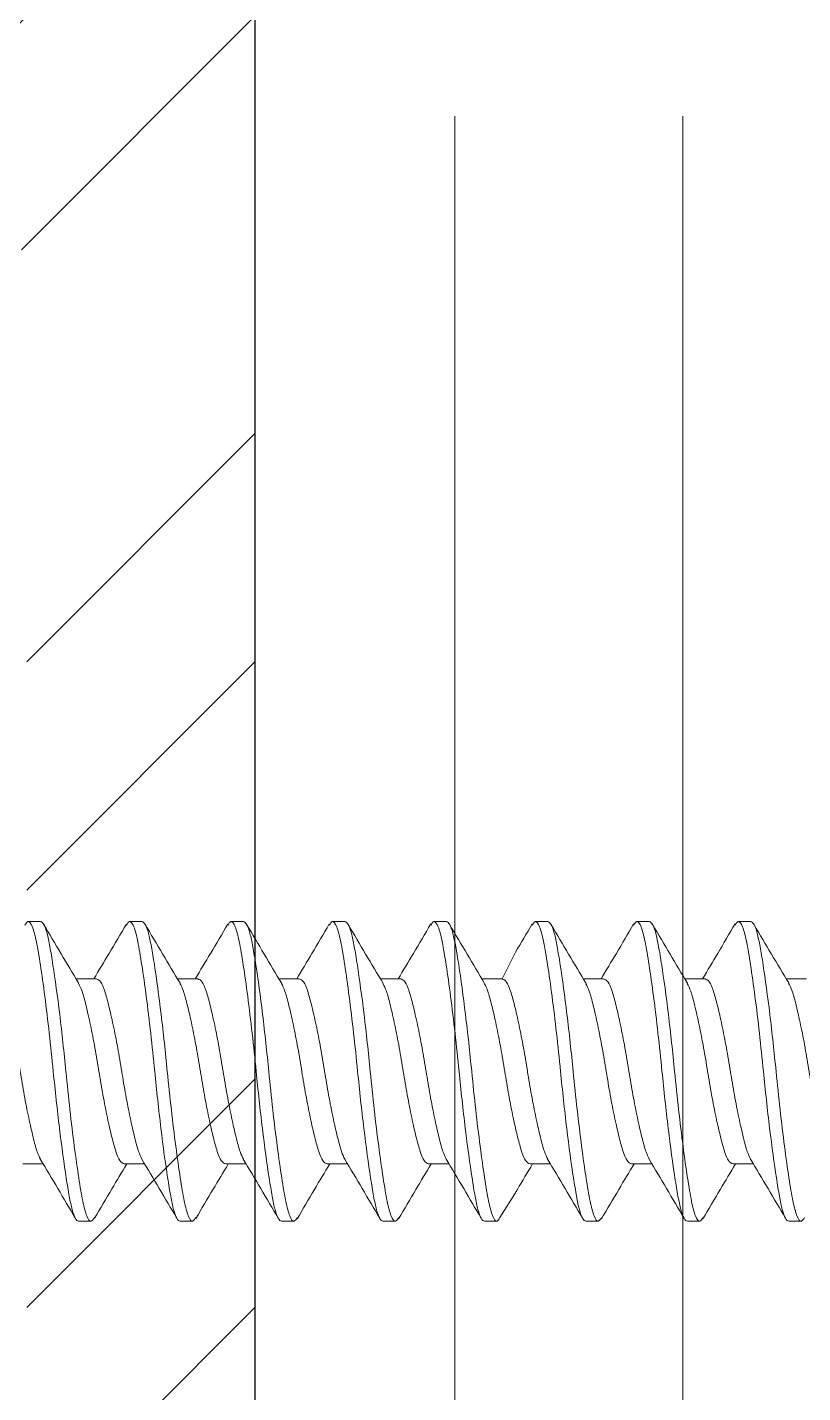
# Model space of a CAD drawing. Header units: inches. Extents: x -154 to 13, y 2 to 55.
# Drawn here: x -119.403 to -118.978, y 31.22 to 31.968 of the extents above; entities that cross this region are included whole.
import ezdxf

# ---------------------------------------------------------------- set-up
doc = ezdxf.new("R2010")
doc.units = ezdxf.units.IN
doc.header["$LTSCALE"] = 2
doc.header["$MEASUREMENT"] = 0
doc.layers.get('0').update_dxf_attribs({"linetype": 'CONTINUOUS'})

msp = doc.modelspace()

# ---------------------------------------------------------------- hatches: boundary and pattern name
h = msp.add_hatch()
h.set_pattern_fill('STEEL', color=8, scale=2, style=0)
h.set_pattern_definition([(45, (-189.00682, 21.6421), (-0.1767767, 0.1767767), []), (45, (-189.00682, 21.7671), (-0.1767767, 0.1767767), [])])
h.paths.add_polyline_path([(-120.65094, 31.81927, -0.414214), (-120.52594, 31.94427), (-119.52794, 31.94427, -0.414214), (-119.40294, 31.81927), (-119.40294, 31.29781), (-119.27794, 31.29781), (-119.27794, 32.06927), (-120.77594, 32.06927), (-120.77594, 26.58108), (-119.27794, 26.58108), (-119.27794, 31.29781), (-119.40294, 31.29781), (-119.40294, 26.83108, -0.414214), (-119.52794, 26.70608), (-120.52594, 26.70608, -0.414214), (-120.65094, 26.83108)])

# ---------------------------------------------------------------- linework, layer by layer
at = {"color": 7}
for q in [(-119.27794, 26.58108), (-119.27794, 26.58108), (-119.27794, 26.58108), (-119.27794, 26.58027)]:
    msp.add_line((-119.27794, 32.06932), q, dxfattribs=at)
at = {"color": 7, "linetype": 'Continuous', "lineweight": 15}
for p, q in [((-119.16856, 31.91927), (-119.16856, 26.83108)), ((-119.04356, 31.91927), (-119.04356, 26.95608))]:
    msp.add_line(p, q, dxfattribs=at)
at = {"color": 7, "lineweight": 0}
for p, q in [((-119.13521, 31.46151), (-119.14257, 31.44688)), ((-119.13532, 31.32974), (-119.14375, 31.31613))]:
    msp.add_line(p, q, dxfattribs=at)
for points, knots in [([(-119.40392, 31.47627), (-119.40337, 31.47715), (-119.40201, 31.47933), (-119.39981, 31.47619), (-119.39764, 31.46807), (-119.39546, 31.45496), (-119.39301, 31.43772), (-119.39056, 31.41758), (-119.38909, 31.40326), (-119.38838, 31.39623)], [0, 0, 0, 0, 0.103149, 0.255276, 0.402099, 0.548922, 0.70105, 0.853177, 1, 1, 1, 1]), ([(-119.39537, 31.47823), (-119.39413, 31.47823), (-119.39289, 31.47595), (-119.39124, 31.46983), (-119.39075, 31.46741), (-119.3897, 31.46164), (-119.38913, 31.45828), (-119.38737, 31.44688), (-119.38609, 31.43751), (-119.38365, 31.41728), (-119.38248, 31.40648), (-119.38148, 31.39623)], [0, 0, 0, 0, 0.25, 0.25, 0.375, 0.375, 0.5, 0.5, 0.75, 0.75, 1, 1, 1, 1]), ([(-119.37456, 31.44467), (-119.37776, 31.45), (-119.38419, 31.46073), (-119.39053, 31.4715), (-119.39371, 31.47691)], [0, 0, 0, 0, 0.497311, 1, 1, 1, 1]), ([(-119.34835, 31.47693), (-119.35151, 31.47156), (-119.35742, 31.46151), (-119.3634, 31.45154), (-119.36618, 31.44688)], [0, 0, 0, 0, 0.533595, 1, 1, 1, 1]), ([(-119.34836, 31.47628), (-119.34781, 31.47716), (-119.34645, 31.47933), (-119.34425, 31.47619), (-119.34208, 31.46807), (-119.3399, 31.45496), (-119.33745, 31.43772), (-119.335, 31.41758), (-119.33353, 31.40326), (-119.33282, 31.39623)], [0, 0, 0, 0, 0.1029428, 0.2551052, 0.4019619, 0.5488186, 0.700981, 0.8531433, 1, 1, 1, 1]), ([(-119.33981, 31.47823), (-119.33857, 31.47823), (-119.33733, 31.47595), (-119.33568, 31.46983), (-119.33519, 31.46741), (-119.33414, 31.46164), (-119.33357, 31.45828), (-119.33181, 31.44688), (-119.33053, 31.43751), (-119.32809, 31.41728), (-119.32692, 31.40648), (-119.32592, 31.39623)], [0, 0, 0, 0, 0.25, 0.25, 0.375, 0.375, 0.5, 0.5, 0.75, 0.75, 1, 1, 1, 1]), ([(-119.31898, 31.44464), (-119.32217, 31.44995), (-119.32858, 31.46064), (-119.3349, 31.47139), (-119.33808, 31.4768)], [0, 0, 0, 0, 0.497565, 1, 1, 1, 1]), ([(-119.29279, 31.47693), (-119.29595, 31.47157), (-119.30186, 31.46152), (-119.30784, 31.45154), (-119.31062, 31.44688)], [0, 0, 0, 0, 0.533594, 1, 1, 1, 1]), ([(-119.29279, 31.47628), (-119.29225, 31.47716), (-119.29089, 31.47933), (-119.28869, 31.47619), (-119.28652, 31.46807), (-119.28434, 31.45496), (-119.28189, 31.43772), (-119.27944, 31.41758), (-119.27797, 31.40326), (-119.27726, 31.39623)], [0, 0, 0, 0, 0.1027427, 0.254939, 0.4018285, 0.548718, 0.7009142, 0.8531105, 1, 1, 1, 1]), ([(-119.28425, 31.47823), (-119.28301, 31.47823), (-119.28177, 31.47595), (-119.28012, 31.46983), (-119.27963, 31.46741), (-119.27858, 31.46164), (-119.27801, 31.45828), (-119.27625, 31.44688), (-119.27497, 31.43751), (-119.27253, 31.41728), (-119.27136, 31.40648), (-119.27036, 31.39623)], [0, 0, 0, 0, 0.25, 0.25, 0.375, 0.375, 0.5, 0.5, 0.75, 0.75, 1, 1, 1, 1]), ([(-119.26329, 31.44441), (-119.2665, 31.44976), (-119.27295, 31.46051), (-119.2793, 31.47131), (-119.28249, 31.47675)], [0, 0, 0, 0, 0.497055, 1, 1, 1, 1]), ([(-119.23723, 31.47694), (-119.24038, 31.47157), (-119.2463, 31.46152), (-119.25228, 31.45154), (-119.25506, 31.44688)], [0, 0, 0, 0, 0.5335969, 1, 1, 1, 1]), ([(-119.23723, 31.47628), (-119.23668, 31.47716), (-119.23533, 31.47933), (-119.23313, 31.47619), (-119.23096, 31.46807), (-119.22878, 31.45496), (-119.22633, 31.43772), (-119.22388, 31.41758), (-119.22241, 31.40326), (-119.2217, 31.39623)], [0, 0, 0, 0, 0.102549, 0.254778, 0.401699, 0.54862, 0.70085, 0.853079, 1, 1, 1, 1]), ([(-119.22869, 31.47823), (-119.22745, 31.47823), (-119.22621, 31.47595), (-119.22456, 31.46983), (-119.22407, 31.46741), (-119.22302, 31.46164), (-119.22245, 31.45828), (-119.22069, 31.44688), (-119.21941, 31.43751), (-119.21697, 31.41728), (-119.2158, 31.40648), (-119.2148, 31.39623)], [0, 0, 0, 0, 0.25, 0.25, 0.375, 0.375, 0.5, 0.5, 0.75, 0.75, 1, 1, 1, 1]), ([(-119.2077, 31.44436), (-119.21091, 31.44971), (-119.21737, 31.46047), (-119.22372, 31.47128), (-119.22692, 31.47672)], [0, 0, 0, 0, 0.496962, 1, 1, 1, 1]), ([(-119.18166, 31.47694), (-119.18482, 31.47158), (-119.19074, 31.46152), (-119.19672, 31.45154), (-119.1995, 31.44688)], [0, 0, 0, 0, 0.533603, 1, 1, 1, 1]), ([(-119.18166, 31.47629), (-119.18112, 31.47716), (-119.17977, 31.47933), (-119.17757, 31.47618), (-119.1754, 31.46807), (-119.17322, 31.45496), (-119.17077, 31.43772), (-119.16832, 31.41758), (-119.16685, 31.40326), (-119.16614, 31.39623)], [0, 0, 0, 0, 0.102361, 0.254622, 0.401574, 0.548526, 0.700787, 0.853048, 1, 1, 1, 1]), ([(-119.17313, 31.47823), (-119.17189, 31.47823), (-119.17065, 31.47595), (-119.169, 31.46983), (-119.16851, 31.46741), (-119.16746, 31.46164), (-119.16689, 31.45828), (-119.16513, 31.44688), (-119.16385, 31.43751), (-119.16141, 31.41728), (-119.16024, 31.40648), (-119.15924, 31.39623)], [0, 0, 0, 0, 0.25, 0.25, 0.375, 0.375, 0.5, 0.5, 0.75, 0.75, 1, 1, 1, 1]), ([(-119.1261, 31.47629), (-119.12556, 31.47716), (-119.12421, 31.47933), (-119.12201, 31.47618), (-119.11984, 31.46807), (-119.11766, 31.45496), (-119.11521, 31.43772), (-119.11276, 31.41758), (-119.11129, 31.40326), (-119.11058, 31.39623)], [0, 0, 0, 0, 0.102179, 0.254471, 0.401453, 0.548434, 0.700726, 0.853018, 1, 1, 1, 1]), ([(-119.11757, 31.47823), (-119.11633, 31.47823), (-119.11509, 31.47595), (-119.11344, 31.46983), (-119.11295, 31.46741), (-119.1119, 31.46164), (-119.11133, 31.45828), (-119.10957, 31.44688), (-119.10829, 31.43751), (-119.10585, 31.41728), (-119.10468, 31.40648), (-119.10368, 31.39623)], [0, 0, 0, 0, 0.25, 0.25, 0.375, 0.375, 0.5, 0.5, 0.75, 0.75, 1, 1, 1, 1]), ([(-119.07054, 31.47695), (-119.07369, 31.47159), (-119.07961, 31.46153), (-119.08559, 31.45154), (-119.08838, 31.44688)], [0, 0, 0, 0, 0.533628, 1, 1, 1, 1]), ([(-119.07054, 31.4763), (-119.07, 31.47716), (-119.06864, 31.47933), (-119.06645, 31.47618), (-119.06428, 31.46807), (-119.0621, 31.45496), (-119.05965, 31.43772), (-119.0572, 31.41758), (-119.05573, 31.40326), (-119.05502, 31.39623)], [0, 0, 0, 0, 0.102003, 0.254325, 0.401335, 0.548346, 0.700668, 0.852989, 1, 1, 1, 1]), ([(-119.06201, 31.47823), (-119.06077, 31.47823), (-119.05953, 31.47595), (-119.05788, 31.46983), (-119.05739, 31.46741), (-119.05634, 31.46164), (-119.05577, 31.45828), (-119.05401, 31.44688), (-119.05273, 31.43751), (-119.05029, 31.41728), (-119.04912, 31.40648), (-119.04812, 31.39623)], [0, 0, 0, 0, 0.25, 0.25, 0.375, 0.375, 0.5, 0.5, 0.75, 0.75, 1, 1, 1, 1]), ([(-119.01497, 31.47696), (-119.01813, 31.47159), (-119.02405, 31.46153), (-119.03003, 31.45154), (-119.03282, 31.44688)], [0, 0, 0, 0, 0.5336468, 1, 1, 1, 1]), ([(-119.01498, 31.4763), (-119.01443, 31.47717), (-119.01308, 31.47933), (-119.01089, 31.47618), (-119.00872, 31.46807), (-119.00654, 31.45496), (-119.00409, 31.43772), (-119.00164, 31.41758), (-119.00017, 31.40326), (-118.99946, 31.39623)], [0, 0, 0, 0, 0.101834, 0.254184, 0.401222, 0.548261, 0.700611, 0.852962, 1, 1, 1, 1]), ([(-119.00645, 31.47823), (-119.00521, 31.47823), (-119.00397, 31.47595), (-119.00232, 31.46983), (-119.00183, 31.46741), (-119.00078, 31.46164), (-119.00021, 31.45828), (-118.99845, 31.44688), (-118.99717, 31.43751), (-118.99473, 31.41728), (-118.99356, 31.40648), (-118.99256, 31.39623)], [0, 0, 0, 0, 0.25, 0.25, 0.375, 0.375, 0.5, 0.5, 0.75, 0.75, 1, 1, 1, 1]), ([(-119.15214, 31.44436), (-119.15533, 31.44967), (-119.16175, 31.46036), (-119.16808, 31.47114), (-119.17126, 31.47655)], [0, 0, 0, 0, 0.497422, 1, 1, 1, 1]), ([(-119.0966, 31.4444), (-119.09979, 31.4497), (-119.10619, 31.46036), (-119.11251, 31.47111), (-119.11568, 31.47652)], [0, 0, 0, 0, 0.497643, 1, 1, 1, 1]), ([(-119.0411, 31.4445), (-119.04427, 31.44979), (-119.05065, 31.46041), (-119.05696, 31.47113), (-119.06012, 31.47652)], [0, 0, 0, 0, 0.497886, 1, 1, 1, 1]), ([(-118.98562, 31.44464), (-118.98879, 31.44991), (-118.99514, 31.4605), (-119.00143, 31.4712), (-119.00459, 31.47657)], [0, 0, 0, 0, 0.4981185, 1, 1, 1, 1]), ([(-119.39539, 31.34821), (-119.396, 31.34944), (-119.39735, 31.35214), (-119.39939, 31.36002), (-119.40185, 31.37059), (-119.40429, 31.38304), (-119.40648, 31.39623), (-119.40866, 31.40943), (-119.41111, 31.42186), (-119.41355, 31.43252), (-119.41574, 31.44054), (-119.41792, 31.44586), (-119.41954, 31.44654), (-119.42037, 31.44688)], [0, 0, 0, 0, 0.075489, 0.16624, 0.260391, 0.354542, 0.445293, 0.536044, 0.630196, 0.724347, 0.815098, 0.905849, 1, 1, 1, 1]), ([(-119.33983, 31.34821), (-119.34044, 31.34944), (-119.34179, 31.35214), (-119.34383, 31.36002), (-119.34629, 31.37059), (-119.34873, 31.38304), (-119.35092, 31.39623), (-119.3531, 31.40943), (-119.35555, 31.42186), (-119.358, 31.43252), (-119.36018, 31.44054), (-119.36236, 31.44586), (-119.36398, 31.44654), (-119.36481, 31.44688)], [0, 0, 0, 0, 0.0754183, 0.1661762, 0.2603346, 0.3544931, 0.4452509, 0.5360089, 0.6301674, 0.7243257, 0.8150837, 0.9058415, 1, 1, 1, 1]), ([(-119.28428, 31.34822), (-119.28489, 31.34944), (-119.28623, 31.35214), (-119.28827, 31.36002), (-119.29073, 31.37059), (-119.29317, 31.38304), (-119.29536, 31.39623), (-119.29754, 31.40943), (-119.29999, 31.42186), (-119.30244, 31.43252), (-119.30462, 31.44054), (-119.3068, 31.44586), (-119.30842, 31.44654), (-119.30925, 31.44688)], [0, 0, 0, 0, 0.075353, 0.166117, 0.260282, 0.354447, 0.445212, 0.535976, 0.630141, 0.724306, 0.81507, 0.905835, 1, 1, 1, 1]), ([(-119.22872, 31.34822), (-119.22933, 31.34944), (-119.23067, 31.35214), (-119.23271, 31.36002), (-119.23517, 31.37059), (-119.23761, 31.38304), (-119.2398, 31.39623), (-119.24198, 31.40943), (-119.24443, 31.42186), (-119.24688, 31.43252), (-119.24906, 31.44054), (-119.25124, 31.44586), (-119.25286, 31.44654), (-119.25369, 31.44688)], [0, 0, 0, 0, 0.075292, 0.166062, 0.260234, 0.354405, 0.445175, 0.535946, 0.630117, 0.724288, 0.815058, 0.905829, 1, 1, 1, 1]), ([(-119.17316, 31.34823), (-119.17377, 31.34945), (-119.17511, 31.35214), (-119.17715, 31.36002), (-119.17961, 31.37059), (-119.18205, 31.38304), (-119.18424, 31.39623), (-119.18642, 31.40943), (-119.18887, 31.42186), (-119.19132, 31.43252), (-119.1935, 31.44054), (-119.19568, 31.44586), (-119.1973, 31.44654), (-119.19813, 31.44688)], [0, 0, 0, 0, 0.0752367, 0.1660125, 0.2601894, 0.3543663, 0.445142, 0.5359178, 0.6300947, 0.7242717, 0.8150473, 0.9058231, 1, 1, 1, 1]), ([(-119.1176, 31.34823), (-119.11821, 31.34945), (-119.11955, 31.35214), (-119.12159, 31.36002), (-119.12405, 31.37059), (-119.12649, 31.38304), (-119.12868, 31.39623), (-119.13086, 31.40943), (-119.13331, 31.42186), (-119.13576, 31.43252), (-119.13794, 31.44054), (-119.14012, 31.44586), (-119.14174, 31.44654), (-119.14257, 31.44688)], [0, 0, 0, 0, 0.075186, 0.165967, 0.260149, 0.354331, 0.445112, 0.535893, 0.630075, 0.724257, 0.815037, 0.905818, 1, 1, 1, 1]), ([(-119.06204, 31.34823), (-119.06265, 31.34945), (-119.06399, 31.35215), (-119.06603, 31.36002), (-119.06849, 31.37059), (-119.07093, 31.38304), (-119.07312, 31.39623), (-119.0753, 31.40943), (-119.07775, 31.42186), (-119.08019, 31.43252), (-119.08238, 31.44054), (-119.08456, 31.44586), (-119.08618, 31.44654), (-119.08701, 31.44688)], [0, 0, 0, 0, 0.075141, 0.165926, 0.260113, 0.3543, 0.445085, 0.53587, 0.630057, 0.724243, 0.815028, 0.905813, 1, 1, 1, 1]), ([(-119.00648, 31.34823), (-119.00709, 31.34945), (-119.00843, 31.35215), (-119.01047, 31.36002), (-119.01293, 31.37059), (-119.01537, 31.38304), (-119.01756, 31.39623), (-119.01974, 31.40943), (-119.02219, 31.42186), (-119.02463, 31.43252), (-119.02682, 31.44054), (-119.029, 31.44586), (-119.03062, 31.44654), (-119.03145, 31.44688)], [0, 0, 0, 0, 0.075101, 0.16589, 0.260081, 0.354272, 0.445061, 0.53585, 0.630041, 0.724231, 0.81502, 0.905809, 1, 1, 1, 1]), ([(-119.37461, 31.4446), (-119.37395, 31.44328), (-119.37255, 31.44049), (-119.37046, 31.43245), (-119.36801, 31.42187), (-119.36556, 31.40943), (-119.36338, 31.39623), (-119.3612, 31.38303), (-119.35875, 31.37061), (-119.3563, 31.35995), (-119.35412, 31.35192), (-119.35194, 31.34661), (-119.35031, 31.34593), (-119.34949, 31.34558)], [0, 0, 0, 0, 0.081247, 0.171433, 0.264997, 0.358562, 0.448748, 0.538934, 0.632499, 0.726064, 0.816249, 0.906435, 1, 1, 1, 1]), ([(-119.31903, 31.44456), (-119.31838, 31.44325), (-119.31699, 31.44047), (-119.3149, 31.43245), (-119.31245, 31.42187), (-119.31, 31.40943), (-119.30782, 31.39623), (-119.30564, 31.38303), (-119.30319, 31.37061), (-119.30074, 31.35995), (-119.29856, 31.35192), (-119.29638, 31.34661), (-119.29475, 31.34593), (-119.29393, 31.34558)], [0, 0, 0, 0, 0.080541, 0.170796, 0.264433, 0.358069, 0.448325, 0.53858, 0.632216, 0.725853, 0.816108, 0.906363, 1, 1, 1, 1]), ([(-119.26336, 31.44431), (-119.26274, 31.44307), (-119.26139, 31.44035), (-119.25934, 31.43245), (-119.25689, 31.42187), (-119.25444, 31.40943), (-119.25226, 31.39623), (-119.25008, 31.38303), (-119.24763, 31.37061), (-119.24518, 31.35995), (-119.243, 31.35192), (-119.24081, 31.34661), (-119.23919, 31.34593), (-119.23837, 31.34558)], [0, 0, 0, 0, 0.076359, 0.167025, 0.261087, 0.35515, 0.445816, 0.536481, 0.630544, 0.724606, 0.815272, 0.905937, 1, 1, 1, 1]), ([(-119.20777, 31.44424), (-119.20717, 31.44302), (-119.20582, 31.44032), (-119.20378, 31.43245), (-119.20133, 31.42187), (-119.19888, 31.40943), (-119.1967, 31.39623), (-119.19451, 31.38303), (-119.19207, 31.37061), (-119.18962, 31.35995), (-119.18744, 31.35192), (-119.18525, 31.34661), (-119.18363, 31.34593), (-119.18281, 31.34558)], [0, 0, 0, 0, 0.07525, 0.166025, 0.2602, 0.354376, 0.44515, 0.535925, 0.6301, 0.724276, 0.81505, 0.905824, 1, 1, 1, 1]), ([(-119.15219, 31.44419), (-119.15159, 31.44298), (-119.15026, 31.4403), (-119.14822, 31.43245), (-119.14577, 31.42187), (-119.14332, 31.40943), (-119.14114, 31.39623), (-119.13895, 31.38303), (-119.13731, 31.37467), (-119.13645, 31.37067), (-119.13529, 31.36538)], [0, 0, 0, 0, 0.0744404, 0.1652943, 0.2595523, 0.3538103, 0.4446642, 0.5355182, 0.6297762, 0.6327143, 0.6327143, 0.6327143, 0.6327143]), ([(-119.09666, 31.44425), (-119.09605, 31.44302), (-119.0947, 31.44033), (-119.09266, 31.43245), (-119.09021, 31.42187), (-119.08776, 31.40943), (-119.08558, 31.39623), (-119.0834, 31.38303), (-119.08095, 31.37061), (-119.0785, 31.35995), (-119.07632, 31.35192), (-119.07414, 31.34661), (-119.07251, 31.34593), (-119.07169, 31.34558)], [0, 0, 0, 0, 0.075361, 0.166124, 0.260288, 0.354453, 0.445216, 0.53598, 0.630144, 0.724309, 0.815072, 0.905836, 1, 1, 1, 1]), ([(-119.04115, 31.44437), (-119.04052, 31.44311), (-119.03916, 31.44038), (-119.0371, 31.43245), (-119.03465, 31.42187), (-119.0322, 31.40943), (-119.03002, 31.39623), (-119.02784, 31.38303), (-119.02539, 31.37061), (-119.02294, 31.35995), (-119.02076, 31.35192), (-119.01858, 31.34661), (-119.01695, 31.34593), (-119.01613, 31.34558)], [0, 0, 0, 0, 0.077374, 0.16794, 0.261899, 0.355858, 0.446424, 0.53699, 0.630949, 0.724909, 0.815475, 0.906041, 1, 1, 1, 1]), ([(-118.98567, 31.44455), (-118.98501, 31.44324), (-118.98363, 31.44047), (-118.98154, 31.43245), (-118.97909, 31.42187), (-118.97664, 31.40943), (-118.97446, 31.39623), (-118.97228, 31.38303), (-118.96983, 31.37061), (-118.96738, 31.35995), (-118.9652, 31.35192), (-118.96302, 31.34661), (-118.96139, 31.34593), (-118.96057, 31.34558)], [0, 0, 0, 0, 0.080348, 0.170622, 0.264279, 0.357935, 0.448209, 0.538483, 0.632139, 0.725796, 0.81607, 0.906344, 1, 1, 1, 1]), ([(-119.38838, 31.39623), (-119.38737, 31.38598), (-119.38621, 31.37519), (-119.38376, 31.35495), (-119.38248, 31.34558), (-119.38072, 31.33419), (-119.38016, 31.33082), (-119.3791, 31.32506), (-119.37861, 31.32264), (-119.37696, 31.31652), (-119.37573, 31.31423), (-119.37449, 31.31423)], [0, 0, 0, 0, 0.25, 0.25, 0.5, 0.5, 0.625, 0.625, 0.75, 0.75, 1, 1, 1, 1]), ([(-119.38148, 31.39623), (-119.38076, 31.3892), (-119.3793, 31.37488), (-119.37685, 31.35474), (-119.3744, 31.33751), (-119.37222, 31.3244), (-119.37004, 31.31626), (-119.36779, 31.31311), (-119.36638, 31.3154), (-119.36578, 31.31638)], [0, 0, 0, 0, 0.145401, 0.296056, 0.44671, 0.592112, 0.737513, 0.888167, 1, 1, 1, 1]), ([(-119.33282, 31.39623), (-119.33181, 31.38598), (-119.33065, 31.37519), (-119.3282, 31.35495), (-119.32692, 31.34558), (-119.32516, 31.33419), (-119.3246, 31.33082), (-119.32354, 31.32506), (-119.32305, 31.32264), (-119.3214, 31.31652), (-119.32017, 31.31423), (-119.31893, 31.31423)], [0, 0, 0, 0, 0.25, 0.25, 0.5, 0.5, 0.625, 0.625, 0.75, 0.75, 1, 1, 1, 1]), ([(-119.32592, 31.39623), (-119.3252, 31.3892), (-119.32374, 31.37488), (-119.32129, 31.35474), (-119.31884, 31.33751), (-119.31666, 31.3244), (-119.31448, 31.31627), (-119.31225, 31.31312), (-119.31087, 31.31536), (-119.3103, 31.31629)], [0, 0, 0, 0, 0.146111, 0.297501, 0.448891, 0.595002, 0.741113, 0.892503, 1, 1, 1, 1]), ([(-119.27726, 31.39623), (-119.27625, 31.38598), (-119.27509, 31.37519), (-119.27264, 31.35495), (-119.27136, 31.34558), (-119.2696, 31.33419), (-119.26904, 31.33082), (-119.26798, 31.32506), (-119.26749, 31.32264), (-119.26584, 31.31652), (-119.26461, 31.31423), (-119.26337, 31.31423)], [0, 0, 0, 0, 0.25, 0.25, 0.5, 0.5, 0.625, 0.625, 0.75, 0.75, 1, 1, 1, 1]), ([(-119.27036, 31.39623), (-119.26964, 31.3892), (-119.26818, 31.37488), (-119.26573, 31.35474), (-119.26328, 31.33751), (-119.2611, 31.3244), (-119.25892, 31.31628), (-119.25672, 31.31313), (-119.25536, 31.31532), (-119.25481, 31.3162)], [0, 0, 0, 0, 0.146766, 0.298834, 0.450902, 0.597668, 0.744433, 0.896501, 1, 1, 1, 1]), ([(-119.2217, 31.39623), (-119.22069, 31.38598), (-119.21953, 31.37519), (-119.21708, 31.35495), (-119.2158, 31.34558), (-119.21404, 31.33419), (-119.21348, 31.33082), (-119.21242, 31.32506), (-119.21193, 31.32264), (-119.21028, 31.31652), (-119.20905, 31.31423), (-119.20781, 31.31423)], [0, 0, 0, 0, 0.25, 0.25, 0.5, 0.5, 0.625, 0.625, 0.75, 0.75, 1, 1, 1, 1]), ([(-119.2148, 31.39623), (-119.21408, 31.3892), (-119.21262, 31.37488), (-119.21017, 31.35474), (-119.20772, 31.33751), (-119.20554, 31.3244), (-119.20336, 31.31628), (-119.20117, 31.31314), (-119.19983, 31.31529), (-119.19929, 31.31615)], [0, 0, 0, 0, 0.147157, 0.29963, 0.452103, 0.59926, 0.746417, 0.89889, 1, 1, 1, 1]), ([(-119.16614, 31.39623), (-119.16513, 31.38598), (-119.16397, 31.37519), (-119.16152, 31.35495), (-119.16024, 31.34558), (-119.15848, 31.33419), (-119.15792, 31.33082), (-119.15686, 31.32506), (-119.15637, 31.32264), (-119.15472, 31.31652), (-119.15349, 31.31423), (-119.15225, 31.31423)], [0, 0, 0, 0, 0.25, 0.25, 0.5, 0.5, 0.625, 0.625, 0.75, 0.75, 1, 1, 1, 1]), ([(-119.15924, 31.39623), (-119.15852, 31.3892), (-119.15706, 31.37488), (-119.15461, 31.35474), (-119.15216, 31.33751), (-119.14998, 31.32439), (-119.1478, 31.31629), (-119.14562, 31.31314), (-119.14428, 31.31528), (-119.14375, 31.31613)], [0, 0, 0, 0, 0.147343, 0.300009, 0.452675, 0.600018, 0.747361, 0.900027, 1, 1, 1, 1]), ([(-119.11058, 31.39623), (-119.10957, 31.38598), (-119.10841, 31.37519), (-119.10596, 31.35495), (-119.10468, 31.34558), (-119.10292, 31.33419), (-119.10236, 31.33082), (-119.1013, 31.32506), (-119.10081, 31.32264), (-119.09916, 31.31652), (-119.09793, 31.31423), (-119.09669, 31.31423)], [0, 0, 0, 0, 0.25, 0.25, 0.5, 0.5, 0.625, 0.625, 0.75, 0.75, 1, 1, 1, 1]), ([(-119.10368, 31.39623), (-119.10296, 31.3892), (-119.1015, 31.37488), (-119.09905, 31.35474), (-119.0966, 31.33751), (-119.09442, 31.32439), (-119.09224, 31.31628), (-119.09006, 31.31314), (-119.08872, 31.31528), (-119.08819, 31.31613)], [0, 0, 0, 0, 0.147317, 0.299956, 0.452595, 0.599911, 0.747228, 0.899867, 1, 1, 1, 1]), ([(-119.05502, 31.39623), (-119.05401, 31.38598), (-119.05285, 31.37519), (-119.0504, 31.35495), (-119.04912, 31.34558), (-119.04736, 31.33419), (-119.0468, 31.33082), (-119.04574, 31.32506), (-119.04525, 31.32264), (-119.0436, 31.31652), (-119.04237, 31.31423), (-119.04113, 31.31423)], [0, 0, 0, 0, 0.25, 0.25, 0.5, 0.5, 0.625, 0.625, 0.75, 0.75, 1, 1, 1, 1]), ([(-119.04812, 31.39623), (-119.0474, 31.3892), (-119.04594, 31.37488), (-119.04349, 31.35474), (-119.04104, 31.33751), (-119.03886, 31.3244), (-119.03668, 31.31628), (-119.03449, 31.31314), (-119.03314, 31.3153), (-119.0326, 31.31616)], [0, 0, 0, 0, 0.1470892, 0.2994923, 0.4518955, 0.5989846, 0.7460738, 0.8984769, 1, 1, 1, 1]), ([(-118.99946, 31.39623), (-118.99845, 31.38598), (-118.99729, 31.37519), (-118.99484, 31.35495), (-118.99356, 31.34558), (-118.9918, 31.33419), (-118.99124, 31.33082), (-118.99018, 31.32506), (-118.98969, 31.32264), (-118.98804, 31.31652), (-118.98681, 31.31423), (-118.98557, 31.31423)], [0, 0, 0, 0, 0.25, 0.25, 0.5, 0.5, 0.625, 0.625, 0.75, 0.75, 1, 1, 1, 1]), ([(-118.99256, 31.39623), (-118.99184, 31.3892), (-118.99038, 31.37488), (-118.98793, 31.35474), (-118.98548, 31.33751), (-118.98329, 31.3244), (-118.98112, 31.31628), (-118.97892, 31.31313), (-118.97755, 31.31532), (-118.977, 31.31621)], [0, 0, 0, 0, 0.146696, 0.2986917, 0.4506875, 0.5973835, 0.7440794, 0.8960752, 1, 1, 1, 1]), ([(-119.13529, 31.36538), (-119.13488, 31.36357), (-119.13369, 31.3586), (-119.13188, 31.35192), (-119.12969, 31.34661), (-119.12807, 31.34593), (-119.12725, 31.34558)], [0.6762147, 0.6762147, 0.6762147, 0.6762147, 0.7240342, 0.8148881, 0.905742, 1, 1, 1, 1]), ([(-119.39547, 31.34809), (-119.39226, 31.34275), (-119.3858, 31.33199), (-119.37945, 31.32118), (-119.37625, 31.31574)], [0, 0, 0, 0, 0.4969836, 1, 1, 1, 1]), ([(-119.36578, 31.31581), (-119.36262, 31.32117), (-119.35676, 31.33114), (-119.35084, 31.34102), (-119.3481, 31.34558)], [0, 0, 0, 0, 0.537663, 1, 1, 1, 1]), ([(-119.33991, 31.3481), (-119.3367, 31.34275), (-119.33024, 31.33199), (-119.32389, 31.32118), (-119.32069, 31.31574)], [0, 0, 0, 0, 0.496978, 1, 1, 1, 1]), ([(-119.3103, 31.31568), (-119.30715, 31.32103), (-119.30125, 31.33104), (-119.29531, 31.34097), (-119.29255, 31.34558)], [0, 0, 0, 0, 0.534864, 1, 1, 1, 1]), ([(-119.28435, 31.3481), (-119.28114, 31.34275), (-119.27468, 31.33199), (-119.26833, 31.32118), (-119.26513, 31.31574)], [0, 0, 0, 0, 0.496971, 1, 1, 1, 1]), ([(-119.25481, 31.31556), (-119.25165, 31.32092), (-119.24574, 31.33096), (-119.23977, 31.34093), (-119.23699, 31.34558)], [0, 0, 0, 0, 0.5336942, 1, 1, 1, 1]), ([(-119.22879, 31.3481), (-119.22558, 31.34276), (-119.21912, 31.33199), (-119.21277, 31.32118), (-119.20957, 31.31574)], [0, 0, 0, 0, 0.4969655, 1, 1, 1, 1]), ([(-119.19929, 31.31549), (-119.19613, 31.32086), (-119.19021, 31.33092), (-119.18422, 31.34092), (-119.18143, 31.34558)], [0, 0, 0, 0, 0.533921, 1, 1, 1, 1]), ([(-119.17323, 31.34811), (-119.17002, 31.34276), (-119.16356, 31.332), (-119.15721, 31.32118), (-119.15401, 31.31574)], [0, 0, 0, 0, 0.49696, 1, 1, 1, 1]), ([(-119.13532, 31.32974), (-119.13495, 31.33036), (-119.13181, 31.33565), (-119.12866, 31.34092), (-119.12587, 31.34558)], [0.4734617, 0.4734617, 0.4734617, 0.4734617, 0.5348586, 1, 1, 1, 1]), ([(-119.11767, 31.34811), (-119.11446, 31.34276), (-119.10801, 31.332), (-119.10165, 31.32118), (-119.09845, 31.31574)], [0, 0, 0, 0, 0.496956, 1, 1, 1, 1]), ([(-119.08819, 31.31546), (-119.08501, 31.32086), (-119.07909, 31.33092), (-119.07309, 31.34094), (-119.0703, 31.34558)], [0, 0, 0, 0, 0.536436, 1, 1, 1, 1]), ([(-119.06211, 31.34811), (-119.05891, 31.34276), (-119.05245, 31.332), (-119.04609, 31.32118), (-119.04289, 31.31574)], [0, 0, 0, 0, 0.49695, 1, 1, 1, 1]), ([(-119.03261, 31.3155), (-119.02942, 31.32091), (-119.02351, 31.33095), (-119.01751, 31.34096), (-119.01474, 31.34558)], [0, 0, 0, 0, 0.538505, 1, 1, 1, 1]), ([(-119.00656, 31.34811), (-119.00335, 31.34276), (-118.99689, 31.332), (-118.99053, 31.32118), (-118.98733, 31.31574)], [0, 0, 0, 0, 0.496946, 1, 1, 1, 1])]:
    msp.add_open_spline(points, degree=3, knots=knots, dxfattribs=at)
for points, degree in [([(-119.39537, 31.47823), (-119.40227, 31.47823)], 1), ([(-119.33981, 31.47823), (-119.34671, 31.47823)], 1), ([(-119.28425, 31.47823), (-119.29115, 31.47823)], 1), ([(-119.22869, 31.47823), (-119.23559, 31.47823)], 1), ([(-119.17313, 31.47823), (-119.18003, 31.47823)], 1), ([(-119.1261, 31.47695), (-119.12913, 31.4718), (-119.13216, 31.46665), (-119.13521, 31.46151)], 3), ([(-119.11757, 31.47823), (-119.12447, 31.47823)], 1), ([(-119.06201, 31.47823), (-119.06891, 31.47823)], 1), ([(-119.00645, 31.47823), (-119.01335, 31.47823)], 1), ([(-119.36481, 31.44688), (-119.37588, 31.44688)], 1), ([(-119.30925, 31.44688), (-119.32032, 31.44688)], 1), ([(-119.25369, 31.44688), (-119.26477, 31.44688)], 1), ([(-119.19813, 31.44688), (-119.20921, 31.44688)], 1), ([(-119.14257, 31.44688), (-119.15365, 31.44688)], 1), ([(-119.08701, 31.44688), (-119.09809, 31.44688)], 1), ([(-119.03145, 31.44688), (-119.04253, 31.44688)], 1), ([(-118.97589, 31.44688), (-118.98696, 31.44688)], 1), ([(-119.40505, 31.34558), (-119.39396, 31.34558)], 1), ([(-119.34949, 31.34558), (-119.3384, 31.34558)], 1), ([(-119.29393, 31.34558), (-119.28284, 31.34558)], 1), ([(-119.23837, 31.34558), (-119.22728, 31.34558)], 1), ([(-119.18281, 31.34558), (-119.17172, 31.34558)], 1), ([(-119.12725, 31.34558), (-119.11616, 31.34558)], 1), ([(-119.07169, 31.34558), (-119.0606, 31.34558)], 1), ([(-119.01613, 31.34558), (-119.00504, 31.34558)], 1), ([(-119.37449, 31.31423), (-119.36759, 31.31423)], 1), ([(-119.31893, 31.31423), (-119.31203, 31.31423)], 1), ([(-119.26337, 31.31423), (-119.25647, 31.31423)], 1), ([(-119.20781, 31.31423), (-119.20091, 31.31423)], 1), ([(-119.15225, 31.31423), (-119.14535, 31.31423)], 1), ([(-119.09669, 31.31423), (-119.08979, 31.31423)], 1), ([(-119.04113, 31.31423), (-119.03423, 31.31423)], 1), ([(-118.98557, 31.31423), (-118.97867, 31.31423)], 1)]:
    msp.add_open_spline(points, degree=degree, dxfattribs=at)

doc.saveas('drawing.dxf')
